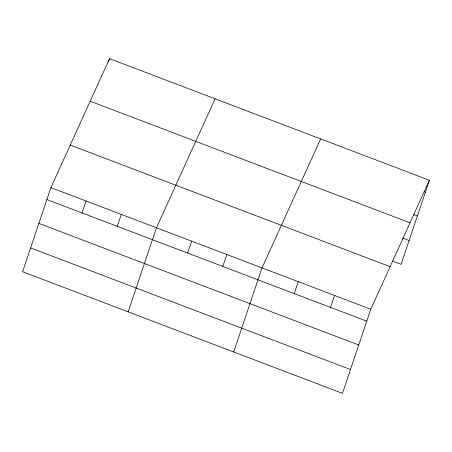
<?xml version="1.0" encoding="UTF-8"?>
<svg xmlns="http://www.w3.org/2000/svg" width="452" height="452" viewBox="0 0 452 452"><rect width="100%" height="100%" fill="white"/><g stroke="black" fill="none" stroke-linecap="round" stroke-linejoin="round"><path stroke-width="0.68" d="M50.901 187.642L22.6 271.742L342.463 393.33L370.764 309.23L429.4 180.258L109.537 58.67L50.901 187.642L370.764 309.23M108.423 61.98L109.537 58.67M82.072 212.948L86.089 201.016M117.26 226.322L121.272 214.389M128.153 311.869L156.46 227.768L215.09 98.796M187.625 253.069L191.642 241.142M222.813 266.443L226.825 254.516M233.707 351.989L262.013 267.889L320.649 138.917M294.246 293.602L298.263 281.669M330.502 307.383L334.514 295.45M429.4 180.258L401.099 264.358L392.528 261.098M424.066 191.688L425.383 192.185M413.416 214.502L417.371 216.005M90.185 101.231L410.049 222.819M402.523 238.034L409.111 240.543M70.252 145.081L390.116 266.669M46.889 199.569L366.753 321.157M38.872 223.39L358.735 344.978M30.617 247.928L350.475 369.516"/></g></svg>
